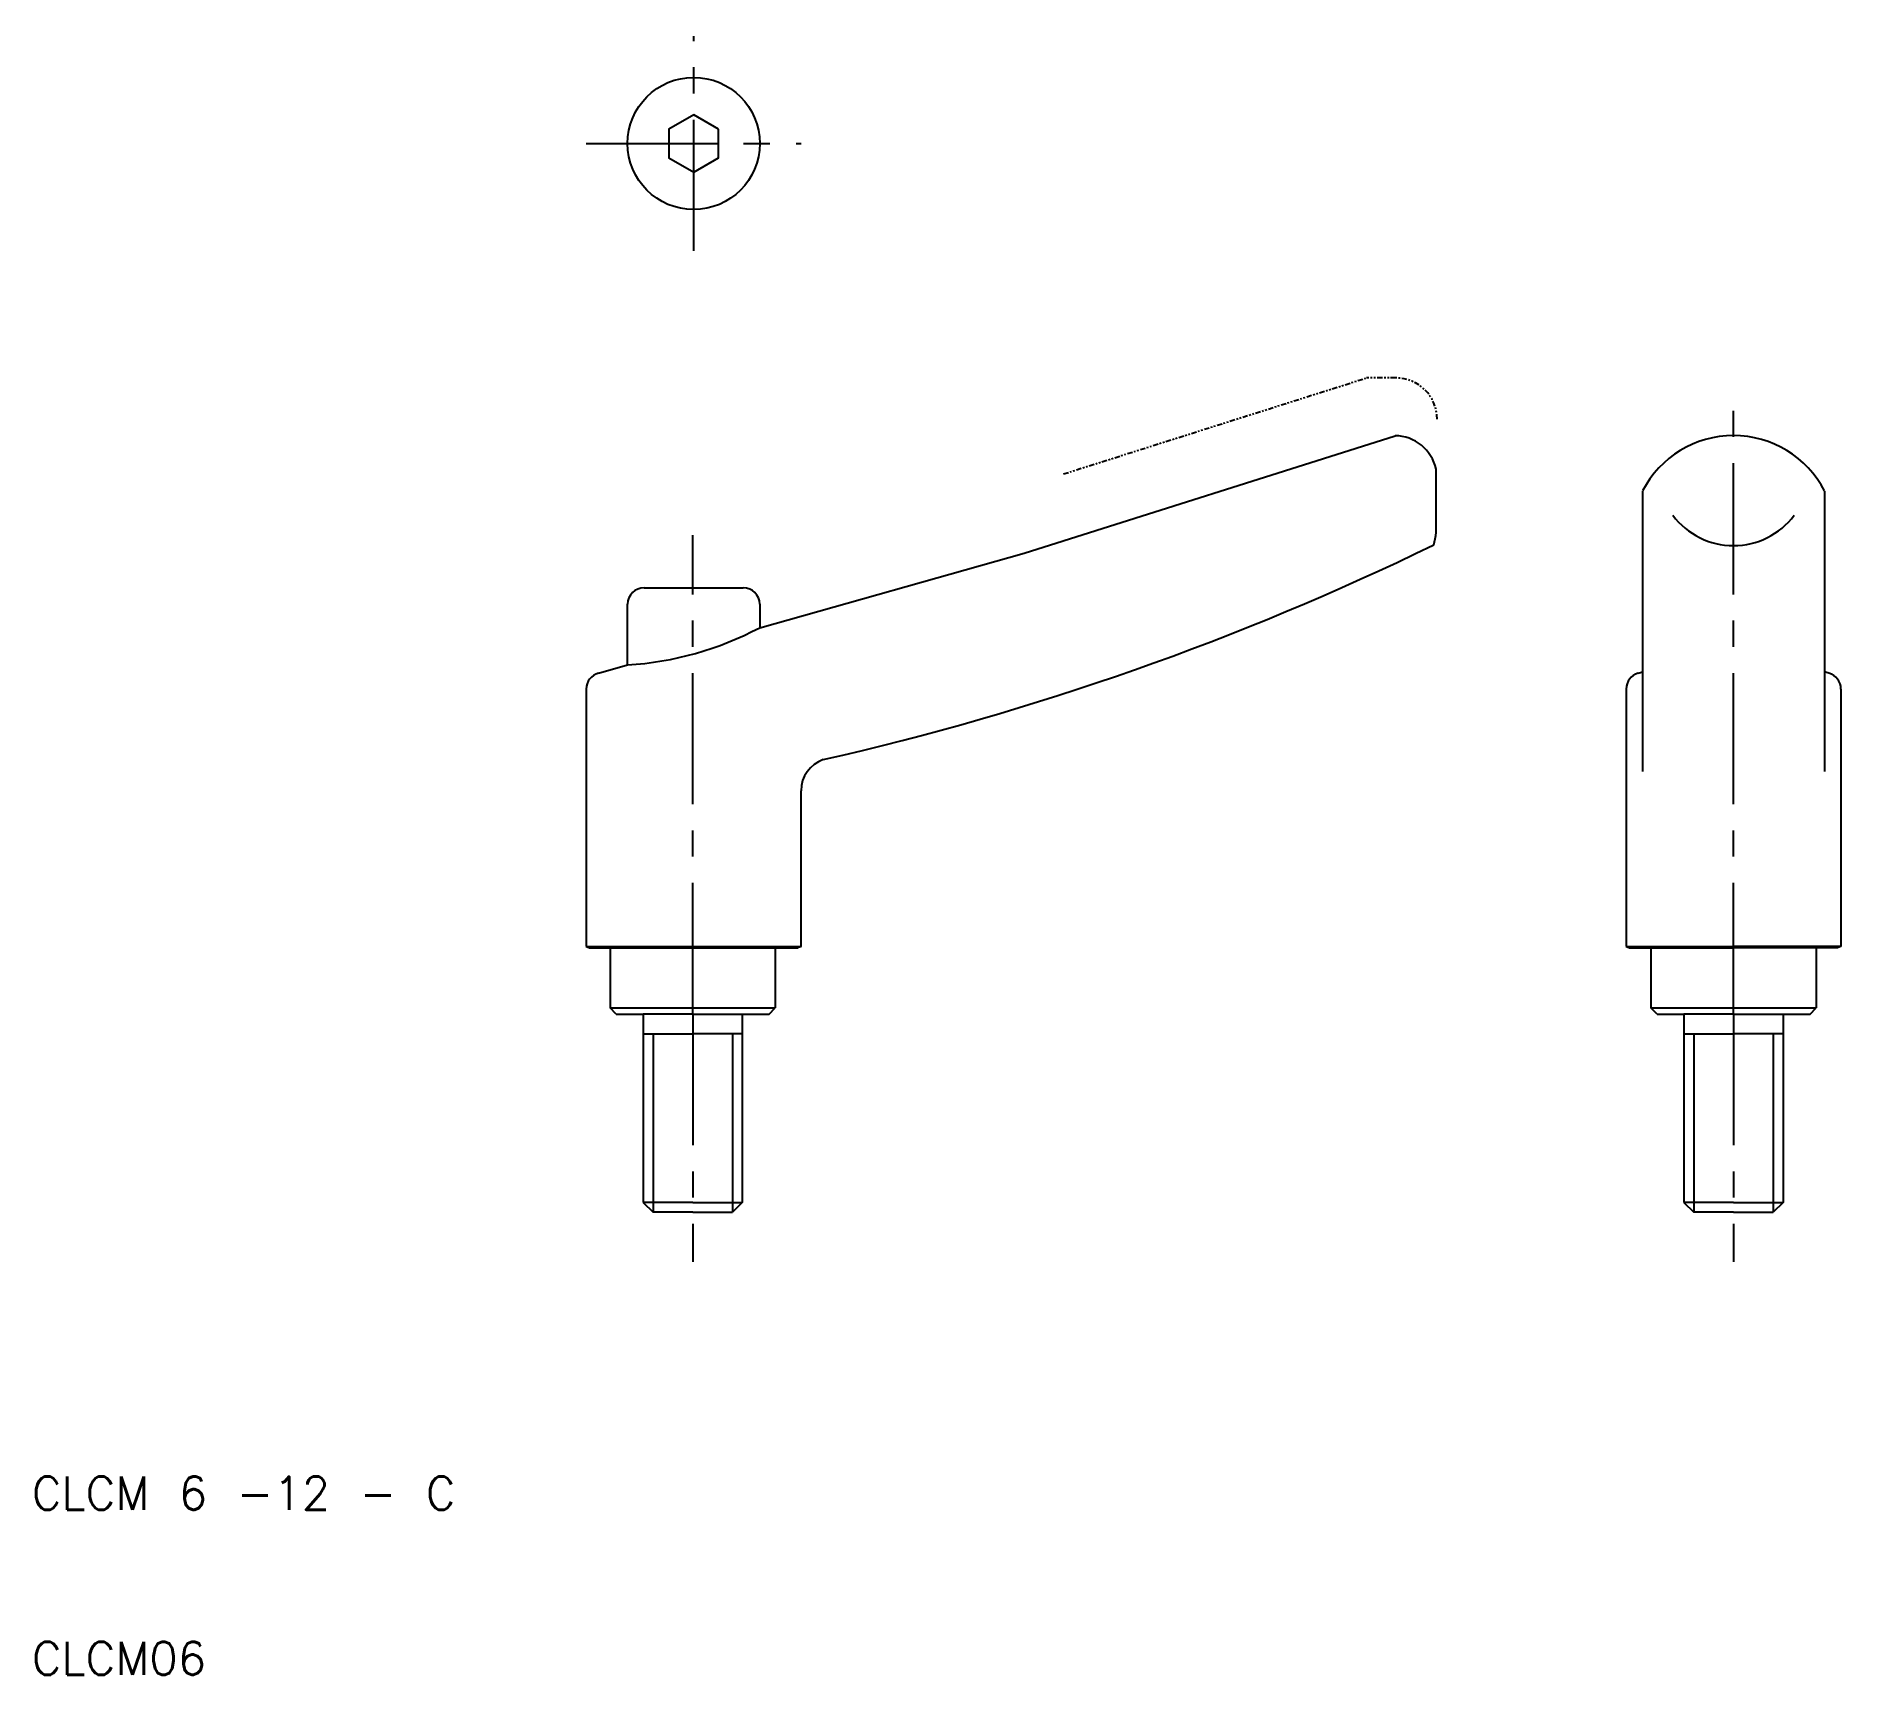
# Model space of a CAD drawing. Extents: x 10 to 120, y 10 to 109.
import ezdxf

# ---------------------------------------------------------------- set-up
doc = ezdxf.new("R2010")
doc.units = 0
doc.header["$LTSCALE"] = 0.25
doc.linetypes.add('CENTER', pattern=[50.8, 31.75, -6.35, 6.35, -6.35])
doc.linetypes.add('PHANTOM', pattern=[2.5, 1.25, -0.25, 0.25, -0.25, 0.25, -0.25])
doc.layers.get('0').update_dxf_attribs({"linetype": 'CONTINUOUS'})
doc.layers.add('CENTER', color=1, linetype='CENTER')
doc.styles.get("Standard").update_dxf_attribs({"font": 'txt.shx', "bigfont": 'extfont.shx'})

msp = doc.modelspace()

# ---------------------------------------------------------------- linework, layer by layer
at = {"color": 3, "linetype": 'PHANTOM'}
for p in [(72.45, 82.69), (92.56, 88.5)]:
    msp.add_line(p, (90.79, 88.5), dxfattribs=at)
at = {"color": 7, "linetype": 'CONTINUOUS'}
for p, q in [((70.06, 77.89), (92.51, 85)), ((95, 79.14), (95, 82.99)), ((107.5, 81.65), (107.5, 70.69)), ((118.5, 81.65), (118.5, 70.69)), ((54.06, 73.38), (70.06, 77.89)), ((47.06, 75.8), (53.06, 75.8)), ((46.06, 71.13), (46.06, 74.8)), ((54.06, 74.8), (54.06, 73.38)), ((44.29, 70.63), (46.06, 71.13)), ((107.23, 70.63), (107.44, 70.69)), ((107.44, 70.69), (107.5, 70.69)), ((107.5, 70.69), (107.5, 64.67)), ((118.5, 70.69), (118.5, 64.67)), ((118.56, 70.69), (118.5, 70.69)), ((118.77, 70.63), (118.56, 70.69)), ((43.56, 69.67), (43.56, 54.09)), ((106.5, 69.67), (106.5, 54.09)), ((119.5, 69.67), (119.5, 54.09)), ((56.56, 54.09), (56.56, 63.51)), ((43.56, 54.09), (56.56, 54.09)), ((43.56, 54.09), (43.76, 54)), ((43.76, 54), (45, 54)), ((45, 54), (55, 54)), ((45, 54), (45, 50.37)), ((55, 54), (55, 50.37)), ((55, 54), (56.36, 54)), ((56.56, 54.09), (56.36, 54)), ((106.5, 54.09), (113, 54.09)), ((106.5, 54.09), (106.7, 54)), ((106.7, 54), (108, 54)), ((108, 54), (113, 54)), ((108, 54), (108, 50.37)), ((119.5, 54.09), (113, 54.09)), ((118, 54), (113, 54)), ((119.3, 54), (118, 54)), ((118, 54), (118, 50.37)), ((119.5, 54.09), (119.3, 54)), ((45, 50.37), (55, 50.37)), ((45.37, 50), (45, 50.37)), ((54.63, 50), (55, 50.37)), ((108, 50.37), (118, 50.37)), ((108.37, 50), (108, 50.37)), ((117.63, 50), (118, 50.37)), ((45.37, 50), (47, 50)), ((47, 50), (47, 38.6)), ((50, 50), (47, 50)), ((50, 50), (53, 50)), ((53, 50), (53, 38.6)), ((53, 50), (54.63, 50)), ((108.37, 50), (110, 50)), ((113, 50), (110, 50)), ((110, 50), (110, 38.6)), ((113, 50), (116, 50)), ((116, 50), (116, 38.6)), ((116, 50), (117.63, 50)), ((47, 48.8), (50, 48.8)), ((53, 48.8), (50, 48.8)), ((110, 48.8), (113, 48.8)), ((116, 48.8), (113, 48.8)), ((47, 38.6), (47.6, 38)), ((50, 38.6), (47, 38.6)), ((50, 38.6), (53, 38.6)), ((53, 38.6), (52.4, 38)), ((113, 38.6), (110, 38.6)), ((113, 38.6), (116, 38.6)), ((50, 38), (47.6, 38)), ((50, 38), (52.4, 38)), ((113, 38), (110.6, 38)), ((113, 38), (115.4, 38))]:
    msp.add_line(p, q, dxfattribs=at)
at = {"color": 3, "linetype": 'CONTINUOUS'}
for p, q in [((47.6, 48.8), (47.6, 38)), ((52.4, 48.8), (52.4, 38)), ((110.6, 48.8), (110.6, 38)), ((115.4, 48.8), (115.4, 38))]:
    msp.add_line(p, q, dxfattribs=at)
for p, q in [((110, 38.6), (110.6, 38)), ((116, 38.6), (115.4, 38))]:
    msp.add_line(p, q)
at = {"color": 7, "linetype": 'CONTINUOUS'}
msp.add_lwpolyline([(51.56, 103.55), (50.06, 104.42), (48.56, 103.55), (48.56, 101.82), (50.06, 100.96), (51.56, 101.82)], close=True, dxfattribs=at)
msp.add_circle((50.06, 102.69), 4, dxfattribs=at)
at = {"color": 3, "linetype": 'PHANTOM'}
msp.add_arc((92.56, 86), 2.5, 0, 90, dxfattribs=at)
at = {"color": 7, "linetype": 'CONTINUOUS'}
for centre, radius, start, end in [((92.48, 82.42), 2.58, 12.6317, 89.2795), ((113, 78.81), 6.2, 27.3186, 152.6814), ((113, 82.95), 4.6, 216.9899, 323.0101), ((89.06, 79.95), 6, 345.017, 352.2759), ((19.91, 232.43), 171.3, 282.8123, 295.9457), ((47.06, 74.8), 1, 90, 180), ((53.06, 74.8), 1, 0, 90), ((44.83, 90.81), 19.72, 273.5609, 297.8886), ((44.56, 69.67), 1, 105.7247, 180), ((107.5, 69.67), 1, 105.7247, 180), ((118.5, 69.67), 1, 0, 74.2753), ((58.56, 63.51), 2, 109.379, 180)]:
    msp.add_arc(centre, radius, start, end, dxfattribs=at)
at = {"layer": 'CENTER', "color": 1, "linetype": 'CENTER'}
for p, q in [((50.06, 96.19), (50.06, 109.19)), ((43.56, 102.69), (56.56, 102.69)), ((113, 50), (113, 88.1)), ((50, 50), (50, 78.99)), ((50, 50), (50, 35)), ((113, 50), (113, 35))]:
    msp.add_line(p, q, dxfattribs=at)

# ---------------------------------------------------------------- texts
at = {"color": 7, "linetype": 'CONTINUOUS'}
for s, p in [('CLCM 6 -12 - C', (10, 20)), ('CLCM06', (10, 10))]:
    msp.add_text(s, height=2, dxfattribs=at).set_placement(p)

doc.saveas('drawing.dxf')
